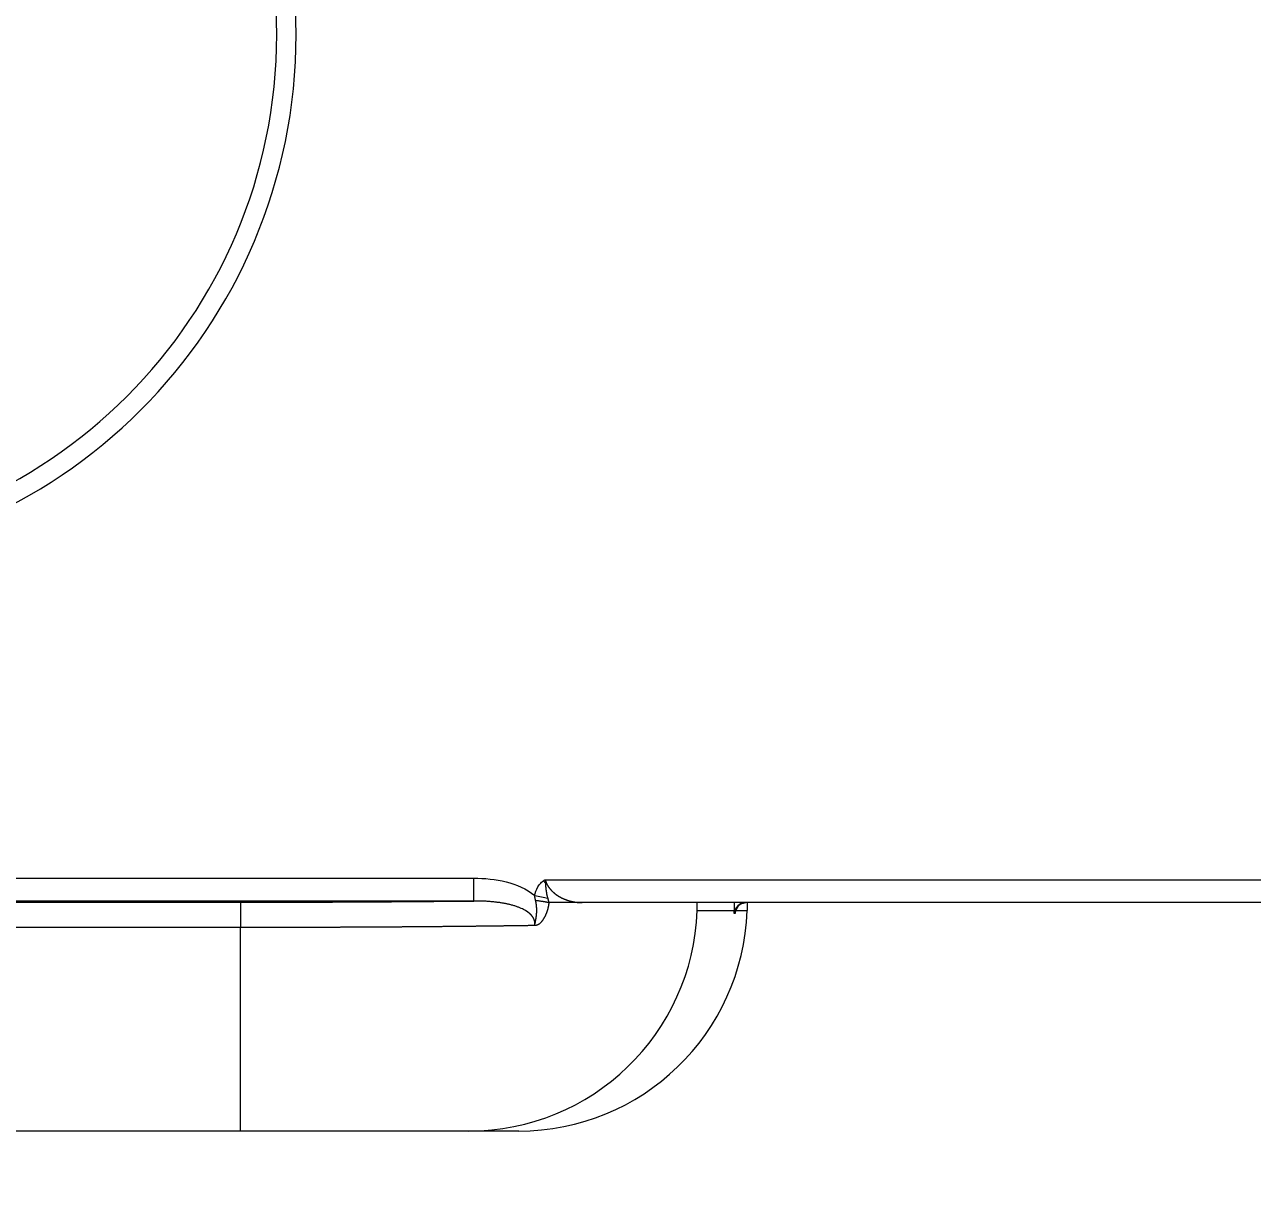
# Model space of a CAD drawing. Extents: x 4791 to 7950, y -873 to 2082.
# Drawn here: x 5907.2 to 5960.9, y 219 to 270.6 of the extents above; entities that cross this region are included whole.
import ezdxf

# ---------------------------------------------------------------- set-up
doc = ezdxf.new("R2010")
doc.units = 0
doc.header["$LTSCALE"] = 3
doc.header["$MEASUREMENT"] = 0
doc.header["$PDMODE"] = 3
doc.header["$PDSIZE"] = -10
doc.layers.get('0').update_dxf_attribs({"linetype": 'CONTINUOUS'})
doc.layers.get('DEFPOINTS').update_dxf_attribs({"linetype": 'CONTINUOUS'})
doc.layers.add('1', color=7, linetype='CONTINUOUS', true_color=0xffffff)
doc.styles.add('Daelim Dimension', font='')
doc.styles.get('Daelim Dimension').set_extended_font_data('나눔고딕')
doc.dimstyles.new('DEFAULT', dxfattribs={"dimscale": 2, "dimtxt": 2, "dimasz": 2, "dimexe": 0, "dimexo": 2, "dimgap": 1, "dimtad": 1, "dimdec": 1, "dimzin": 9, "dimdsep": 46, "dimtxsty": 'Daelim Dimension', "dimcen": 0.5, "dimclrd": 252, "dimclre": 252, "dimclrt": 3, "dimadec": 1, "dimazin": 0, "dimtfac": 1, "dimtdec": 1, "dimtix": 1, "dimtmove": 0, "dimatfit": 3, "dimfxl": 1, "dimtolj": 1, "dimtzin": 1, "dimlwd": 9, "dimlwe": 9, "dimarcsym": 0})

# ---------------------------------------------------------------- blocks, each defined once
blk = doc.blocks.new('*D13')
at = {"color": 5, "lineweight": 9, "ltscale": 0.5, "transparency": 16777216}
for p, q in [((6013.802, 229.125), (6013.802, 85.958)), ((5468.802, 228.125), (5468.802, 85.958)), ((5476.802, 87.958), (6005.802, 87.958))]:
    blk.add_line(p, q, dxfattribs=at)
at = {"color": 5, "ltscale": 0.5, "transparency": 16777216}
for points in [[(5476.802, 89.291), (5476.802, 86.625), (5468.802, 87.958)], [(6005.802, 89.291), (6005.802, 86.625), (6013.802, 87.958)]]:
    blk.add_solid(points, dxfattribs=at)
at = {"layer": 'DEFPOINTS', "color": 0, "ltscale": 0.5, "transparency": 16777216}
for p in [(6013.802, 233.125), (5468.802, 232.125), (6013.802, 87.958)]:
    blk.add_point(p, dxfattribs=at)
at = {"color": 7, "ltscale": 0.5, "transparency": 16777216, "insert": (5741.302, 100.731), "char_height": 20, "attachment_point": 5, "style": 'Daelim Dimension'}
blk.add_mtext('\\A1;545', dxfattribs=at)

msp = doc.modelspace()

# ---------------------------------------------------------------- linework, layer by layer
at = {"layer": '1', "color": 7, "linetype": 'Continuous', "lineweight": 13}
for p, q in [((5839.158, 233.195), (5926.829, 233.195)), ((5929.961, 233.125), (5992.228, 233.125)), ((5926.829, 232.195), (5839.143, 232.195)), ((5839.143, 232.143), (5916.617, 232.143)), ((5916.617, 232.143), (5916.617, 231.034)), ((5938.267, 231.649), (5938.232, 231.649)), ((5916.617, 231.034), (5839.123, 231.034)), ((5916.617, 222.125), (5916.617, 231.034))]:
    msp.add_line(p, q, dxfattribs=at)
at = {"layer": '1', "color": 7, "linetype": 'Continuous', "lineweight": 18}
for p, q in [((5926.829, 232.195), (5926.829, 233.195)), ((5992.228, 232.125), (5931.576, 232.125)), ((5936.608, 231.776), (5938.238, 231.776)), ((5938.238, 231.776), (5938.244, 232.125)), ((5938.29, 231.776), (5938.796, 231.776)), ((5938.802, 232.125), (5938.796, 231.776)), ((5916.617, 222.125), (5838.966, 222.125)), ((5926.616, 222.125), (5916.617, 222.125)), ((5928.801, 222.125), (5926.616, 222.125))]:
    msp.add_line(p, q, dxfattribs=at)
msp.add_arc((5895.802, 270.125), 23.25, 270, 90, dxfattribs=at)
at = {"layer": '1', "color": 7, "linetype": 'Continuous', "lineweight": 13}
msp.add_arc((5895.802, 270.125), 22.398, 270, 90, dxfattribs=at)
for centre, major_axis, start_param, end_param in [((5926.616, 232.125), (0, 10), 3.141593, 4.677482), ((5938.767, 231.625), (0, 0.5), 0, 0.181327)]:
    msp.add_ellipse(centre, major_axis=major_axis, ratio=0.999848, start_param=start_param, end_param=end_param, dxfattribs=at)
at = {"layer": '1', "color": 7, "linetype": 'Continuous', "lineweight": 18}
for centre, major_axis, ratio, start_param, end_param in [((5928.801, 232.125), (10.002, 0), 0.999848, 4.712389, 6.248279), ((5938.732, 231.625), (-0.431, 0.254), 0.999685, 5.24551, 6.768669), ((5928.242, 232.125), (-8.681, 4.97), 0.999679, 3.614044, 3.626774), ((5938.767, 231.625), (0, 0.5), 0.999848, 0.181327, 1.523159)]:
    msp.add_ellipse(centre, major_axis=major_axis, ratio=ratio, start_param=start_param, end_param=end_param, dxfattribs=at)
at = {"layer": '1', "color": 7, "linetype": 'Continuous', "lineweight": 13}
for points in [[(5926.829, 233.195), (5927.774, 233.195), (5928.764, 233.026), (5929.496, 232.436)], [(5929.496, 232.436), (5929.698, 232.393), (5929.9, 232.35), (5930.064, 232.315)], [(5930.125, 232.125), (5930.123, 232.128), (5930.121, 232.13), (5930.118, 232.132)]]:
    msp.add_open_spline(points, degree=3, dxfattribs=at)
at = {"layer": '1', "color": 7, "linetype": 'Continuous', "lineweight": 18}
for points, knots in [([(5929.496, 232.436), (5929.502, 232.465), (5929.509, 232.493), (5929.555, 232.657), (5929.614, 232.79), (5929.738, 232.959), (5929.786, 233.012), (5929.854, 233.066), (5929.868, 233.077), (5929.892, 233.093), (5929.902, 233.098), (5929.918, 233.107), (5929.925, 233.111), (5929.935, 233.116), (5929.939, 233.117), (5929.946, 233.12), (5929.948, 233.121), (5929.952, 233.123), (5929.954, 233.123), (5929.956, 233.124), (5929.957, 233.124), (5929.958, 233.124), (5929.958, 233.125), (5929.959, 233.125), (5929.959, 233.125), (5929.959, 233.125), (5929.96, 233.125), (5929.96, 233.125), (5929.96, 233.125), (5929.961, 233.125)], [0, 0, 0, 0, 0.101612, 0.101612, 0.596888, 0.596888, 0.83891, 0.83891, 0.899735, 0.899735, 0.939046, 0.939046, 0.963865, 0.963865, 0.979152, 0.979152, 0.988312, 0.988312, 0.993703, 0.993703, 0.9964, 0.9964, 0.997749, 0.997749, 0.998423, 0.998423, 0.999098, 0.999098, 1, 1, 1, 1]), ([(5929.961, 233.125), (5929.962, 233.121), (5929.963, 233.113), (5929.966, 233.101), (5929.97, 233.089), (5929.973, 233.077), (5929.977, 233.064), (5929.981, 233.052), (5929.985, 233.04), (5929.989, 233.027), (5929.994, 233.015), (5929.999, 233.002), (5930.004, 232.99), (5930.01, 232.977), (5930.015, 232.965), (5930.021, 232.952), (5930.027, 232.94), (5930.033, 232.927), (5930.04, 232.915), (5930.047, 232.902), (5930.054, 232.89), (5930.061, 232.877), (5930.069, 232.865), (5930.076, 232.852), (5930.084, 232.84), (5930.093, 232.827), (5930.101, 232.814), (5930.11, 232.802), (5930.119, 232.789), (5930.128, 232.777), (5930.137, 232.764), (5930.147, 232.752), (5930.157, 232.74), (5930.167, 232.727), (5930.177, 232.715), (5930.188, 232.702), (5930.199, 232.69), (5930.21, 232.678), (5930.221, 232.666), (5930.233, 232.654), (5930.245, 232.642), (5930.257, 232.629), (5930.269, 232.617), (5930.281, 232.606), (5930.294, 232.594), (5930.307, 232.582), (5930.32, 232.57), (5930.334, 232.558), (5930.347, 232.547), (5930.361, 232.535), (5930.375, 232.524), (5930.39, 232.513), (5930.404, 232.501), (5930.419, 232.49), (5930.434, 232.479), (5930.45, 232.468), (5930.465, 232.457), (5930.481, 232.447), (5930.497, 232.436), (5930.513, 232.426), (5930.53, 232.415), (5930.547, 232.405), (5930.564, 232.395), (5930.581, 232.385), (5930.598, 232.375), (5930.616, 232.365), (5930.634, 232.356), (5930.652, 232.346), (5930.671, 232.337), (5930.691, 232.327), (5930.711, 232.317), (5930.732, 232.308), (5930.755, 232.298), (5930.778, 232.288), (5930.802, 232.278), (5930.827, 232.268), (5930.854, 232.258), (5930.881, 232.248), (5930.909, 232.238), (5930.938, 232.228), (5930.968, 232.218), (5930.999, 232.209), (5931.03, 232.2), (5931.063, 232.191), (5931.097, 232.183), (5931.132, 232.175), (5931.167, 232.167), (5931.204, 232.16), (5931.241, 232.153), (5931.28, 232.147), (5931.319, 232.141), (5931.36, 232.137), (5931.401, 232.133), (5931.444, 232.129), (5931.487, 232.127), (5931.531, 232.126), (5931.561, 232.125), (5931.576, 232.125)], [0, 0, 0, 0, 0.005418, 0.010878, 0.016383, 0.021933, 0.027531, 0.033177, 0.038874, 0.044623, 0.050425, 0.056283, 0.062196, 0.068166, 0.074196, 0.080285, 0.086435, 0.092648, 0.098925, 0.105265, 0.111672, 0.118145, 0.124686, 0.131296, 0.137975, 0.144725, 0.151546, 0.158439, 0.165406, 0.172446, 0.179561, 0.186752, 0.194019, 0.201362, 0.208783, 0.216283, 0.223861, 0.231519, 0.239257, 0.247076, 0.254976, 0.262958, 0.271023, 0.27917, 0.287401, 0.295715, 0.304114, 0.312598, 0.321167, 0.329822, 0.338563, 0.34739, 0.356305, 0.365306, 0.374396, 0.383573, 0.392839, 0.402194, 0.411638, 0.421171, 0.430794, 0.440507, 0.45031, 0.460204, 0.470188, 0.480264, 0.490432, 0.500691, 0.511099, 0.521992, 0.533371, 0.545234, 0.557584, 0.570419, 0.58374, 0.597547, 0.611841, 0.626621, 0.641888, 0.657641, 0.673882, 0.690609, 0.707824, 0.725525, 0.743714, 0.76239, 0.781553, 0.801204, 0.821342, 0.841968, 0.863081, 0.884682, 0.90677, 0.929346, 0.95241, 0.975961, 1, 1, 1, 1]), ([(5929.961, 233.125), (5929.961, 233.123), (5929.962, 233.117), (5929.962, 233.109), (5929.963, 233.1), (5929.964, 233.09), (5929.964, 233.08), (5929.965, 233.07), (5929.965, 233.058), (5929.965, 233.047), (5929.966, 233.034), (5929.966, 233.022), (5929.966, 233.008), (5929.967, 232.994), (5929.967, 232.98), (5929.967, 232.965), (5929.968, 232.949), (5929.969, 232.933), (5929.969, 232.916), (5929.97, 232.898), (5929.971, 232.88), (5929.972, 232.861), (5929.974, 232.841), (5929.975, 232.821), (5929.977, 232.8), (5929.979, 232.778), (5929.981, 232.756), (5929.984, 232.733), (5929.986, 232.709), (5929.99, 232.684), (5929.993, 232.658), (5929.997, 232.632), (5930.001, 232.604), (5930.006, 232.576), (5930.011, 232.546), (5930.016, 232.516), (5930.023, 232.485), (5930.029, 232.453), (5930.037, 232.42), (5930.045, 232.386), (5930.054, 232.35), (5930.061, 232.327), (5930.064, 232.315)], [0, 0, 0, 0, 0.009497, 0.019589, 0.030284, 0.041595, 0.053529, 0.066097, 0.079308, 0.093173, 0.107702, 0.122907, 0.138799, 0.155392, 0.1727, 0.190738, 0.209523, 0.229074, 0.249409, 0.270549, 0.292518, 0.31534, 0.339039, 0.363645, 0.389186, 0.415692, 0.443197, 0.471734, 0.501338, 0.532045, 0.563893, 0.596919, 0.631162, 0.66666, 0.70345, 0.74157, 0.781054, 0.821936, 0.864246, 0.908012, 0.953257, 1, 1, 1, 1]), ([(5929.493, 231.131), (5929.494, 231.134), (5929.495, 231.141), (5929.497, 231.15), (5929.498, 231.16), (5929.5, 231.17), (5929.501, 231.18), (5929.502, 231.19), (5929.502, 231.2), (5929.503, 231.211), (5929.503, 231.221), (5929.503, 231.231), (5929.503, 231.241), (5929.502, 231.251), (5929.501, 231.261), (5929.5, 231.271), (5929.499, 231.281), (5929.497, 231.291), (5929.495, 231.302), (5929.493, 231.312), (5929.491, 231.322), (5929.488, 231.332), (5929.485, 231.342), (5929.482, 231.352), (5929.479, 231.363), (5929.475, 231.373), (5929.472, 231.383), (5929.468, 231.393), (5929.463, 231.403), (5929.459, 231.413), (5929.454, 231.423), (5929.449, 231.433), (5929.443, 231.444), (5929.438, 231.454), (5929.432, 231.464), (5929.426, 231.474), (5929.42, 231.484), (5929.413, 231.493), (5929.406, 231.503), (5929.399, 231.513), (5929.392, 231.523), (5929.385, 231.533), (5929.377, 231.543), (5929.369, 231.552), (5929.36, 231.562), (5929.352, 231.572), (5929.343, 231.581), (5929.334, 231.591), (5929.325, 231.601), (5929.315, 231.61), (5929.306, 231.619), (5929.296, 231.629), (5929.286, 231.638), (5929.275, 231.647), (5929.264, 231.657), (5929.254, 231.666), (5929.242, 231.675), (5929.231, 231.684), (5929.219, 231.693), (5929.207, 231.702), (5929.195, 231.711), (5929.183, 231.72), (5929.17, 231.728), (5929.158, 231.737), (5929.145, 231.746), (5929.131, 231.754), (5929.118, 231.763), (5929.078, 231.787), (5929.008, 231.826), (5928.903, 231.876), (5928.787, 231.924), (5928.66, 231.969), (5928.522, 232.01), (5928.409, 232.039), (5928.325, 232.058), (5928.272, 232.07), (5928.217, 232.081), (5928.158, 232.092), (5928.097, 232.103), (5928.032, 232.113), (5927.965, 232.124), (5927.894, 232.133), (5927.821, 232.143), (5927.745, 232.151), (5927.666, 232.16), (5927.584, 232.167), (5927.499, 232.174), (5927.411, 232.18), (5927.321, 232.185), (5927.228, 232.189), (5927.132, 232.192), (5927.034, 232.194), (5926.932, 232.196), (5926.864, 232.195), (5926.829, 232.195)], [0, 0, 0, 0, 0.003131, 0.006255, 0.009373, 0.012486, 0.015597, 0.018706, 0.021815, 0.024927, 0.028042, 0.031162, 0.034288, 0.037422, 0.040566, 0.043721, 0.046888, 0.05007, 0.053266, 0.05648, 0.059711, 0.062963, 0.066235, 0.069529, 0.072847, 0.076189, 0.079557, 0.082952, 0.086376, 0.089828, 0.093312, 0.096826, 0.100373, 0.103954, 0.107569, 0.111219, 0.114906, 0.11863, 0.122391, 0.126192, 0.130032, 0.133912, 0.137834, 0.141797, 0.145803, 0.149852, 0.153944, 0.158081, 0.162263, 0.16649, 0.170764, 0.175084, 0.179451, 0.183865, 0.188328, 0.192839, 0.197399, 0.202009, 0.206668, 0.211377, 0.216137, 0.220948, 0.225809, 0.230723, 0.235688, 0.240706, 0.245776, 0.250898, 0.285046, 0.322181, 0.36233, 0.405508, 0.451715, 0.500943, 0.517328, 0.534642, 0.552882, 0.572044, 0.592124, 0.613119, 0.635023, 0.657832, 0.68154, 0.706143, 0.731634, 0.758007, 0.785256, 0.813376, 0.842359, 0.872199, 0.90289, 0.934425, 0.966797, 1, 1, 1, 1]), ([(5929.493, 231.131), (5929.494, 231.135), (5929.496, 231.144), (5929.499, 231.157), (5929.502, 231.171), (5929.505, 231.184), (5929.508, 231.198), (5929.512, 231.212), (5929.515, 231.226), (5929.518, 231.24), (5929.521, 231.254), (5929.524, 231.268), (5929.528, 231.283), (5929.531, 231.298), (5929.534, 231.313), (5929.537, 231.329), (5929.54, 231.345), (5929.543, 231.361), (5929.546, 231.378), (5929.549, 231.395), (5929.552, 231.412), (5929.555, 231.43), (5929.558, 231.449), (5929.561, 231.468), (5929.564, 231.488), (5929.566, 231.509), (5929.569, 231.53), (5929.572, 231.552), (5929.574, 231.575), (5929.577, 231.598), (5929.579, 231.623), (5929.581, 231.648), (5929.583, 231.675), (5929.585, 231.704), (5929.587, 231.733), (5929.587, 231.762), (5929.587, 231.79), (5929.587, 231.818), (5929.586, 231.846), (5929.585, 231.873), (5929.583, 231.899), (5929.581, 231.925), (5929.579, 231.95), (5929.577, 231.974), (5929.574, 231.997), (5929.571, 232.019), (5929.569, 232.04), (5929.566, 232.061), (5929.563, 232.08), (5929.56, 232.098), (5929.557, 232.115), (5929.554, 232.132), (5929.551, 232.147), (5929.549, 232.16), (5929.546, 232.173), (5929.544, 232.184), (5929.541, 232.195), (5929.54, 232.204), (5929.538, 232.211), (5929.536, 232.218), (5929.535, 232.223), (5929.534, 232.226), (5929.534, 232.228)], [0, 0, 0, 0, 0.012119, 0.024276, 0.036494, 0.048798, 0.06121, 0.073754, 0.086452, 0.099327, 0.112401, 0.125696, 0.139237, 0.153045, 0.167144, 0.181558, 0.196312, 0.211431, 0.22694, 0.242867, 0.259239, 0.276084, 0.293431, 0.31131, 0.329753, 0.348792, 0.368458, 0.388786, 0.40981, 0.431565, 0.454086, 0.477409, 0.501571, 0.528516, 0.555108, 0.581307, 0.607072, 0.632363, 0.657135, 0.681347, 0.704955, 0.727916, 0.750189, 0.771734, 0.792512, 0.812486, 0.83162, 0.849882, 0.86724, 0.883664, 0.899127, 0.913604, 0.927072, 0.939509, 0.950897, 0.961217, 0.970455, 0.978598, 0.985632, 0.991549, 0.996341, 1, 1, 1, 1]), ([(5931.576, 232.125), (5931.544, 232.125), (5931.513, 232.125), (5931.449, 232.125), (5931.417, 232.125), (5931.322, 232.125), (5931.259, 232.125), (5931.132, 232.125), (5931.069, 232.125), (5930.944, 232.125), (5930.881, 232.125), (5930.758, 232.125), (5930.696, 232.125), (5930.575, 232.125), (5930.515, 232.125), (5930.427, 232.125), (5930.398, 232.125), (5930.341, 232.125), (5930.312, 232.125), (5930.229, 232.125), (5930.176, 232.125), (5930.125, 232.125)], [0, 0, 0, 0, 0.0625, 0.0625, 0.125, 0.125, 0.25, 0.25, 0.375, 0.375, 0.5, 0.5, 0.625, 0.625, 0.75, 0.75, 0.8125, 0.8125, 0.875, 0.875, 1, 1, 1, 1]), ([(5936.608, 231.776), (5936.608, 231.776), (5936.607, 231.779), (5936.607, 231.791), (5936.606, 231.803), (5936.606, 231.83), (5936.606, 231.845), (5936.606, 231.873), (5936.606, 231.886), (5936.606, 231.912), (5936.606, 231.926), (5936.607, 231.955), (5936.607, 231.972), (5936.608, 232.002), (5936.608, 232.017), (5936.609, 232.046), (5936.61, 232.06), (5936.611, 232.088), (5936.611, 232.101), (5936.613, 232.12), (5936.614, 232.125), (5936.614, 232.125)], [0, 0, 0, 0, 0.113866, 0.113866, 0.253739, 0.253739, 0.354351, 0.354351, 0.419594, 0.419594, 0.482809, 0.482809, 0.554761, 0.554761, 0.626074, 0.626074, 0.715356, 0.715356, 0.841993, 0.841993, 1, 1, 1, 1])]:
    msp.add_open_spline(points, degree=3, knots=knots, dxfattribs=at)
for points, degree in [([(5929.969, 232.97), (5929.931, 233.031), (5929.893, 233.093)], 2), ([(5916.617, 232.143), (5920.246, 232.143), (5923.802, 232.162), (5926.829, 232.195)], 3), ([(5938.537, 232.073), (5938.579, 232.091), (5938.626, 232.105), (5938.678, 232.117)], 3), ([(5929.491, 231.124), (5929.491, 231.124), (5929.491, 231.124), (5929.491, 231.124)], 3)]:
    msp.add_open_spline(points, degree=degree, dxfattribs=at)
at = {"layer": '1', "color": 7, "linetype": 'Continuous', "lineweight": 13}
for points, knots in [([(5929.534, 232.228), (5929.532, 232.233), (5929.53, 232.244), (5929.526, 232.261), (5929.522, 232.278), (5929.518, 232.296), (5929.515, 232.313), (5929.511, 232.335), (5929.506, 232.362), (5929.502, 232.387), (5929.499, 232.408), (5929.497, 232.419), (5929.496, 232.427), (5929.495, 232.431), (5929.495, 232.433), (5929.495, 232.434), (5929.495, 232.434)], [0, 0, 0, 0, 0.082015, 0.164776, 0.248312, 0.332648, 0.417809, 0.503817, 0.642794, 0.813145, 0.867905, 0.944666, 0.968144, 0.985201, 0.995821, 1, 1, 1, 1]), ([(5930.064, 232.315), (5930.066, 232.307), (5930.071, 232.293), (5930.077, 232.27), (5930.084, 232.247), (5930.092, 232.221), (5930.1, 232.193), (5930.109, 232.162), (5930.115, 232.142), (5930.118, 232.132)], [0, 0, 0, 0, 0.120718, 0.244257, 0.37069, 0.500081, 0.670147, 0.836834, 1, 1, 1, 1]), ([(5930.118, 232.132), (5930.118, 232.125), (5930.116, 232.111), (5930.113, 232.09), (5930.11, 232.069), (5930.107, 232.048), (5930.104, 232.027), (5930.101, 232.007), (5930.097, 231.986), (5930.093, 231.966), (5930.089, 231.946), (5930.085, 231.926), (5930.081, 231.907), (5930.076, 231.887), (5930.072, 231.868), (5930.067, 231.849), (5930.062, 231.83), (5930.056, 231.811), (5930.051, 231.793), (5930.045, 231.774), (5930.04, 231.756), (5930.034, 231.738), (5930.027, 231.72), (5930.021, 231.702), (5930.015, 231.685), (5930.008, 231.667), (5930.001, 231.65), (5929.994, 231.633), (5929.987, 231.616), (5929.979, 231.599), (5929.972, 231.583), (5929.964, 231.566), (5929.956, 231.55), (5929.948, 231.534), (5929.94, 231.518), (5929.931, 231.502), (5929.92, 231.483), (5929.907, 231.46), (5929.892, 231.434), (5929.877, 231.409), (5929.862, 231.385), (5929.848, 231.363), (5929.833, 231.342), (5929.82, 231.323), (5929.806, 231.304), (5929.792, 231.287), (5929.779, 231.271), (5929.767, 231.256), (5929.754, 231.242), (5929.741, 231.229), (5929.726, 231.215), (5929.71, 231.202), (5929.693, 231.189), (5929.676, 231.177), (5929.659, 231.167), (5929.642, 231.158), (5929.624, 231.149), (5929.606, 231.142), (5929.587, 231.136), (5929.569, 231.131), (5929.549, 231.127), (5929.53, 231.124), (5929.51, 231.122), (5929.497, 231.121), (5929.491, 231.121)], [0, 0, 0, 0, 0.015563, 0.031032, 0.046408, 0.061693, 0.07689, 0.092, 0.107026, 0.12197, 0.136834, 0.15162, 0.16633, 0.180967, 0.195533, 0.210031, 0.224462, 0.238829, 0.253135, 0.267381, 0.281571, 0.295708, 0.309792, 0.323828, 0.337818, 0.351764, 0.365669, 0.379536, 0.393368, 0.407166, 0.420935, 0.434676, 0.448393, 0.462087, 0.475763, 0.489423, 0.503069, 0.527163, 0.550383, 0.572732, 0.594216, 0.614842, 0.634615, 0.653545, 0.671639, 0.688908, 0.705364, 0.721019, 0.73589, 0.749994, 0.767919, 0.785675, 0.803299, 0.820832, 0.838315, 0.855787, 0.873291, 0.890866, 0.908552, 0.92639, 0.944417, 0.96267, 0.981187, 1, 1, 1, 1]), ([(5938.284, 231.78), (5938.283, 231.777), (5938.283, 231.771), (5938.282, 231.764), (5938.282, 231.756), (5938.281, 231.748), (5938.281, 231.741), (5938.28, 231.734), (5938.279, 231.728), (5938.279, 231.721), (5938.278, 231.715), (5938.278, 231.709), (5938.277, 231.704), (5938.276, 231.699), (5938.276, 231.693), (5938.275, 231.689), (5938.275, 231.684), (5938.274, 231.68), (5938.274, 231.676), (5938.273, 231.672), (5938.273, 231.669), (5938.272, 231.666), (5938.272, 231.663), (5938.271, 231.66), (5938.271, 231.658), (5938.27, 231.656), (5938.27, 231.654), (5938.269, 231.653), (5938.269, 231.651), (5938.268, 231.65), (5938.268, 231.65), (5938.268, 231.649), (5938.267, 231.649), (5938.267, 231.649)], [0, 0, 0, 0, 0.032375, 0.064687, 0.096941, 0.129143, 0.161299, 0.193415, 0.225496, 0.257548, 0.289577, 0.321588, 0.353588, 0.385582, 0.417575, 0.449575, 0.481586, 0.513615, 0.545666, 0.577746, 0.609861, 0.642017, 0.674218, 0.706471, 0.738782, 0.771155, 0.803597, 0.836114, 0.86871, 0.901391, 0.934163, 0.967031, 1, 1, 1, 1]), ([(5929.491, 231.121), (5929.472, 231.121), (5929.435, 231.12), (5929.379, 231.119), (5929.323, 231.118), (5929.266, 231.118), (5929.21, 231.117), (5929.153, 231.116), (5929.097, 231.115), (5929.04, 231.114), (5928.983, 231.113), (5928.926, 231.113), (5928.868, 231.112), (5928.811, 231.111), (5928.753, 231.11), (5928.696, 231.109), (5928.638, 231.109), (5928.58, 231.108), (5928.522, 231.107), (5928.464, 231.106), (5928.405, 231.105), (5928.347, 231.105), (5928.288, 231.104), (5928.229, 231.103), (5928.171, 231.102), (5928.112, 231.102), (5928.052, 231.101), (5927.993, 231.1), (5927.934, 231.099), (5927.874, 231.099), (5927.815, 231.098), (5927.755, 231.097), (5927.695, 231.096), (5927.635, 231.096), (5927.575, 231.095), (5927.515, 231.094), (5927.455, 231.093), (5927.394, 231.093), (5927.334, 231.092), (5927.273, 231.091), (5927.212, 231.091), (5927.151, 231.09), (5927.09, 231.089), (5927.029, 231.089), (5926.968, 231.088), (5926.906, 231.087), (5926.845, 231.086), (5926.783, 231.086), (5926.722, 231.085), (5926.66, 231.084), (5926.598, 231.084), (5926.536, 231.083), (5926.474, 231.083), (5926.412, 231.082), (5926.35, 231.081), (5926.287, 231.081), (5926.225, 231.08), (5926.162, 231.079), (5926.1, 231.079), (5926.037, 231.078), (5925.974, 231.077), (5925.911, 231.077), (5925.848, 231.076), (5925.785, 231.076), (5925.722, 231.075), (5925.659, 231.074), (5925.595, 231.074), (5925.532, 231.073), (5925.468, 231.073), (5925.405, 231.072), (5925.341, 231.072), (5925.277, 231.071), (5925.213, 231.07), (5925.149, 231.07), (5925.085, 231.069), (5925.021, 231.069), (5924.957, 231.068), (5924.893, 231.068), (5924.828, 231.067), (5924.764, 231.067), (5924.699, 231.066), (5924.635, 231.066), (5924.57, 231.065), (5924.506, 231.065), (5924.441, 231.064), (5924.376, 231.064), (5924.311, 231.063), (5924.246, 231.063), (5924.181, 231.062), (5924.116, 231.062), (5924.051, 231.061), (5923.985, 231.061), (5923.92, 231.06), (5923.855, 231.06), (5923.789, 231.059), (5923.724, 231.059), (5923.658, 231.058), (5923.593, 231.058), (5923.527, 231.057), (5923.461, 231.057), (5923.395, 231.057), (5923.329, 231.056), (5923.264, 231.056), (5923.198, 231.055), (5923.132, 231.055), (5923.066, 231.054), (5922.999, 231.054), (5922.933, 231.054), (5922.867, 231.053), (5922.801, 231.053), (5922.734, 231.052), (5922.668, 231.052), (5922.602, 231.052), (5922.535, 231.051), (5922.469, 231.051), (5922.402, 231.05), (5922.336, 231.05), (5922.269, 231.05), (5922.202, 231.049), (5922.136, 231.049), (5922.069, 231.049), (5922.002, 231.048), (5921.935, 231.048), (5921.869, 231.048), (5921.802, 231.047), (5921.735, 231.047), (5921.668, 231.047), (5921.601, 231.046), (5921.534, 231.046), (5921.467, 231.046), (5921.4, 231.045), (5921.333, 231.045), (5921.266, 231.045), (5921.199, 231.044), (5921.131, 231.044), (5921.064, 231.044), (5920.997, 231.044), (5920.93, 231.043), (5920.863, 231.043), (5920.795, 231.043), (5920.728, 231.043), (5920.661, 231.042), (5920.593, 231.042), (5920.526, 231.042), (5920.459, 231.041), (5920.391, 231.041), (5920.324, 231.041), (5920.256, 231.041), (5920.189, 231.041), (5920.121, 231.04), (5920.054, 231.04), (5919.987, 231.04), (5919.919, 231.04), (5919.852, 231.039), (5919.784, 231.039), (5919.717, 231.039), (5919.649, 231.039), (5919.582, 231.039), (5919.514, 231.038), (5919.447, 231.038), (5919.379, 231.038), (5919.311, 231.038), (5919.244, 231.038), (5919.176, 231.038), (5919.109, 231.037), (5919.041, 231.037), (5918.974, 231.037), (5918.906, 231.037), (5918.839, 231.037), (5918.771, 231.037), (5918.704, 231.037), (5918.636, 231.036), (5918.569, 231.036), (5918.501, 231.036), (5918.434, 231.036), (5918.366, 231.036), (5918.299, 231.036), (5918.231, 231.036), (5918.164, 231.036), (5918.096, 231.035), (5918.029, 231.035), (5917.962, 231.035), (5917.894, 231.035), (5917.827, 231.035), (5917.759, 231.035), (5917.692, 231.035), (5917.625, 231.035), (5917.557, 231.035), (5917.49, 231.035), (5917.423, 231.035), (5917.356, 231.035), (5917.288, 231.035), (5917.221, 231.035), (5917.154, 231.035), (5917.087, 231.035), (5917.02, 231.035), (5916.952, 231.035), (5916.885, 231.034), (5916.818, 231.034), (5916.751, 231.034), (5916.684, 231.034), (5916.64, 231.034), (5916.617, 231.034)], [0, 0, 0, 0, 0.005213, 0.010423, 0.015632, 0.020838, 0.026042, 0.031244, 0.036444, 0.041641, 0.046837, 0.05203, 0.057221, 0.062411, 0.067597, 0.072782, 0.077965, 0.083145, 0.088324, 0.0935, 0.098674, 0.103846, 0.109016, 0.114183, 0.119349, 0.124512, 0.129673, 0.134832, 0.139989, 0.145144, 0.150297, 0.155447, 0.160596, 0.165742, 0.170886, 0.176028, 0.181168, 0.186305, 0.191441, 0.196574, 0.201705, 0.206834, 0.211961, 0.217086, 0.222209, 0.227329, 0.232448, 0.237564, 0.242678, 0.24779, 0.2529, 0.258007, 0.263113, 0.268216, 0.273317, 0.278417, 0.283513, 0.288608, 0.293701, 0.298792, 0.30388, 0.308966, 0.31405, 0.319132, 0.324212, 0.32929, 0.334365, 0.339439, 0.34451, 0.349579, 0.354646, 0.359711, 0.364774, 0.369835, 0.374893, 0.379949, 0.385004, 0.390056, 0.395106, 0.400153, 0.405199, 0.410243, 0.415284, 0.420323, 0.42536, 0.430395, 0.435428, 0.440459, 0.445488, 0.450514, 0.455538, 0.46056, 0.465581, 0.470598, 0.475614, 0.480628, 0.485639, 0.490649, 0.495656, 0.500661, 0.505664, 0.510665, 0.515664, 0.52066, 0.525655, 0.530647, 0.535637, 0.540625, 0.545611, 0.550595, 0.555576, 0.560556, 0.565533, 0.570509, 0.575482, 0.580453, 0.585421, 0.590388, 0.595353, 0.600315, 0.605276, 0.610234, 0.61519, 0.620144, 0.625096, 0.630045, 0.634993, 0.639938, 0.644882, 0.649823, 0.654762, 0.659699, 0.664633, 0.669566, 0.674497, 0.679425, 0.684351, 0.689275, 0.694197, 0.699117, 0.704035, 0.708951, 0.713864, 0.718776, 0.723685, 0.728592, 0.733497, 0.7384, 0.7433, 0.748199, 0.753096, 0.75799, 0.762882, 0.767772, 0.77266, 0.777546, 0.78243, 0.787311, 0.792191, 0.797068, 0.801943, 0.806817, 0.811688, 0.816556, 0.821423, 0.826288, 0.83115, 0.836011, 0.840869, 0.845725, 0.850579, 0.855431, 0.860281, 0.865128, 0.869974, 0.874817, 0.879658, 0.884497, 0.889334, 0.894169, 0.899002, 0.903833, 0.908661, 0.913488, 0.918312, 0.923134, 0.927954, 0.932772, 0.937588, 0.942401, 0.947213, 0.952022, 0.95683, 0.961635, 0.966438, 0.971239, 0.976038, 0.980834, 0.985629, 0.990421, 0.995212, 1, 1, 1, 1])]:
    msp.add_open_spline(points, degree=3, knots=knots, dxfattribs=at)
msp.add_rational_spline([(5929.534, 232.228), (5929.87, 232.185), (5930.118, 232.132)], [1, 0.946719689526, 1], degree=2, dxfattribs=at)

# ---------------------------------------------------------------- dimensions: what is measured, and where the dimension line sits
at = {"color": 5, "ltscale": 0.5}
dim = msp.add_linear_dim(base=(6013.802, 87.958), p1=(5468.802, 232.125), p2=(6013.802, 233.125), dimstyle='DEFAULT', override={"dimtxt": 10, "dimasz": 4, "dimexe": 1, "dimdec": 0, "dimclrd": 5, "dimclre": 5, "dimclrt": 7}, dxfattribs=at)
dim.commit()
dim.dimension.update_dxf_attribs({"geometry": '*D13', "text_midpoint": (5741.302, 100.731)})

doc.saveas('drawing.dxf')
